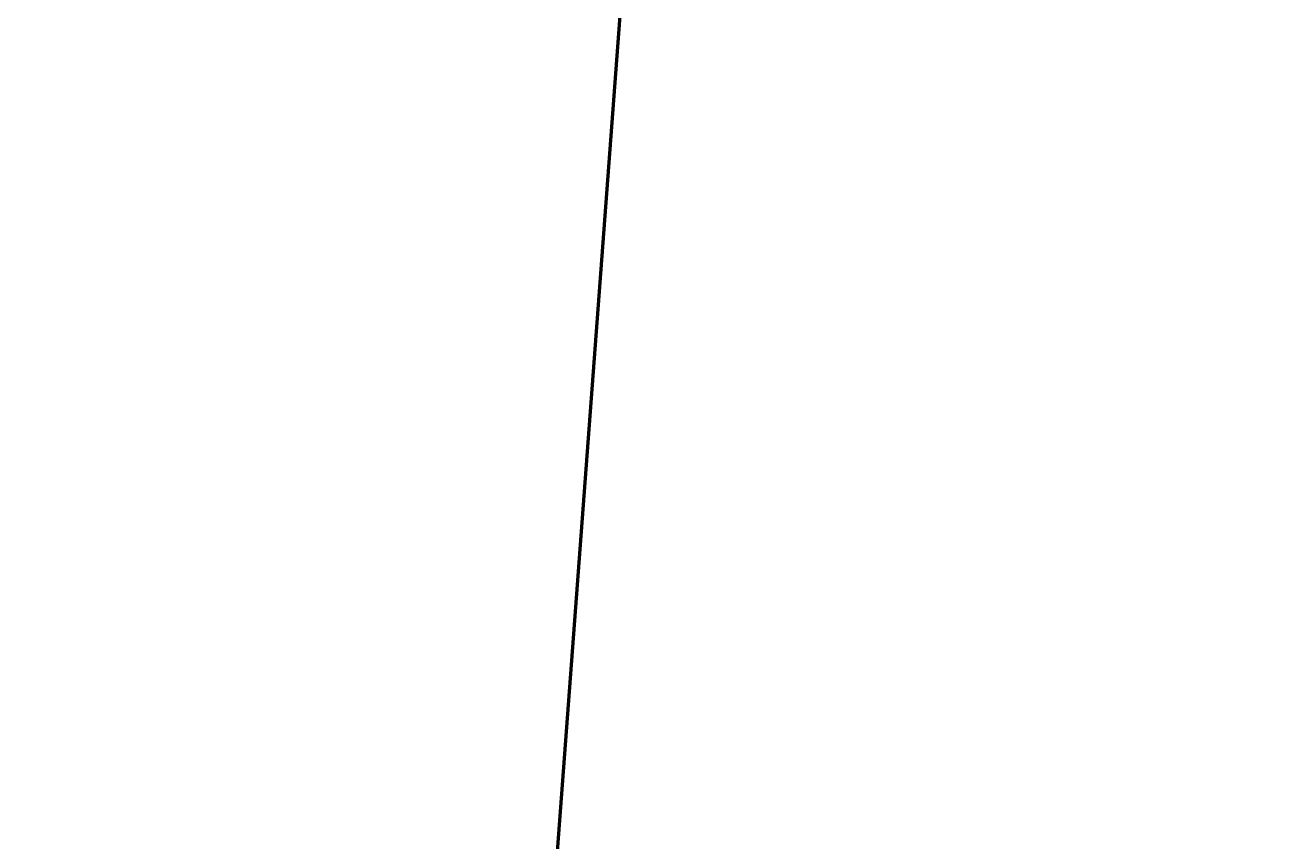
# Model space of a CAD drawing. Header units: metres. Extents: x 599858 to 604937, y 1147506 to 1148114.
# Drawn here: x 601357.92497 to 601357.93351, y 1148009.85781 to 1148009.86335 of the extents above; entities that cross this region are included whole.
import ezdxf

# ---------------------------------------------------------------- set-up
doc = ezdxf.new("R2010")
doc.units = ezdxf.units.M
doc.header["$MEASUREMENT"] = 0
doc.linetypes.add('DGN Style 5', pattern=[36.969413, 15.844034, -21.125379])
doc.layers.add('TF_T_---_Kabl-_2', color=5, linetype='DGN Style 5', lineweight=70)

msp = doc.modelspace()

# ---------------------------------------------------------------- linework, layer by layer
at = {"layer": 'TF_T_---_Kabl-_2', "flags": 128}
msp.add_lwpolyline([(601357.95, 1148010.0899999), (601357.94, 1148010.0099999), (601357.91, 1148009.6099999), (601357.87, 1148009.0599999), (601357.85, 1148008.8599999), (601357.73, 1148007.3599999), (601357.66, 1148006.5399999), (601357.61, 1148005.8999999), (601357.6, 1148005.8199999), (601357.53, 1148004.9499999), (601357.51, 1148004.6899999), (601357.42, 1148003.5799999), (601357.32, 1148002.2799999), (601357.25, 1148001.5299999), (601357.22, 1148001.1599999), (601357.19, 1148000.7499999), (601357.14, 1148000.1499999), (601357.11, 1147999.7299999), (601357.01, 1147998.5499999), (601357.01, 1147998.4699999), (601356.97, 1147997.9899999), (601356.92, 1147997.3999999), (601356.89, 1147997.0099999), (601356.86, 1147996.6299999), (601356.84, 1147996.4099999), (601356.81, 1147996.0799999), (601356.8, 1147995.9099999), (601356.79, 1147995.7599999), (601356.72, 1147995.0099999), (601356.71, 1147994.8799999), (601356.69, 1147994.6399999), (601356.63, 1147993.8299999), (601356.57, 1147993.0999999), (601356.56, 1147992.9999999), (601356.54, 1147992.7199999), (601356.48, 1147991.9799999), (601356.44, 1147991.4899999), (601356.4, 1147990.9899999), (601356.34, 1147990.2799999), (601356.33, 1147990.1899999), (601356.31, 1147989.9399999)], dxfattribs=at)
msp.add_lwpolyline([(601357.95, 1148010.0899999), (601357.94, 1148010.0099999), (601357.91, 1148009.6099999), (601357.87, 1148009.0599999), (601357.85, 1148008.8599999), (601357.73, 1148007.3599999), (601357.66, 1148006.5399999), (601357.61, 1148005.8999999), (601357.6, 1148005.8199999), (601357.53, 1148004.9499999), (601357.51, 1148004.6899999), (601357.42, 1148003.5799999), (601357.32, 1148002.2799999), (601357.25, 1148001.5299999), (601357.22, 1148001.1599999), (601357.19, 1148000.7499999), (601357.14, 1148000.1499999), (601357.11, 1147999.7299999), (601357.01, 1147998.5499999), (601357.01, 1147998.4699999), (601356.97, 1147997.9899999), (601356.92, 1147997.3999999), (601356.89, 1147997.0099999), (601356.86, 1147996.6299999), (601356.84, 1147996.4099999), (601356.81, 1147996.0799999), (601356.8, 1147995.9099999), (601356.79, 1147995.7599999), (601356.72, 1147995.0099999), (601356.71, 1147994.8799999), (601356.69, 1147994.6399999), (601356.63, 1147993.8299999), (601356.57, 1147993.0999999), (601356.56, 1147992.9999999), (601356.54, 1147992.7199999), (601356.48, 1147991.9799999), (601356.44, 1147991.4899999), (601356.4, 1147990.9899999), (601356.34, 1147990.2799999), (601356.33, 1147990.1899999), (601356.31, 1147989.9399999)], dxfattribs=at)
msp.add_lwpolyline([(601357.95, 1148010.0899999), (601357.94, 1148010.0099999), (601357.91, 1148009.6099999), (601357.87, 1148009.0599999), (601357.85, 1148008.8599999), (601357.73, 1148007.3599999), (601357.66, 1148006.5399999), (601357.61, 1148005.8999999), (601357.6, 1148005.8199999), (601357.53, 1148004.9499999), (601357.51, 1148004.6899999), (601357.42, 1148003.5799999), (601357.32, 1148002.2799999), (601357.25, 1148001.5299999), (601357.22, 1148001.1599999), (601357.19, 1148000.7499999), (601357.14, 1148000.1499999), (601357.11, 1147999.7299999), (601357.01, 1147998.5499999), (601357.01, 1147998.4699999), (601356.97, 1147997.9899999), (601356.92, 1147997.3999999), (601356.89, 1147997.0099999), (601356.86, 1147996.6299999), (601356.84, 1147996.4099999), (601356.81, 1147996.0799999), (601356.8, 1147995.9099999), (601356.79, 1147995.7599999), (601356.72, 1147995.0099999), (601356.71, 1147994.8799999), (601356.69, 1147994.6399999), (601356.63, 1147993.8299999), (601356.57, 1147993.0999999), (601356.56, 1147992.9999999), (601356.54, 1147992.7199999), (601356.48, 1147991.9799999), (601356.44, 1147991.4899999), (601356.4, 1147990.9899999), (601356.34, 1147990.2799999), (601356.33, 1147990.1899999), (601356.31, 1147989.9399999)], dxfattribs=at)

doc.saveas('drawing.dxf')
